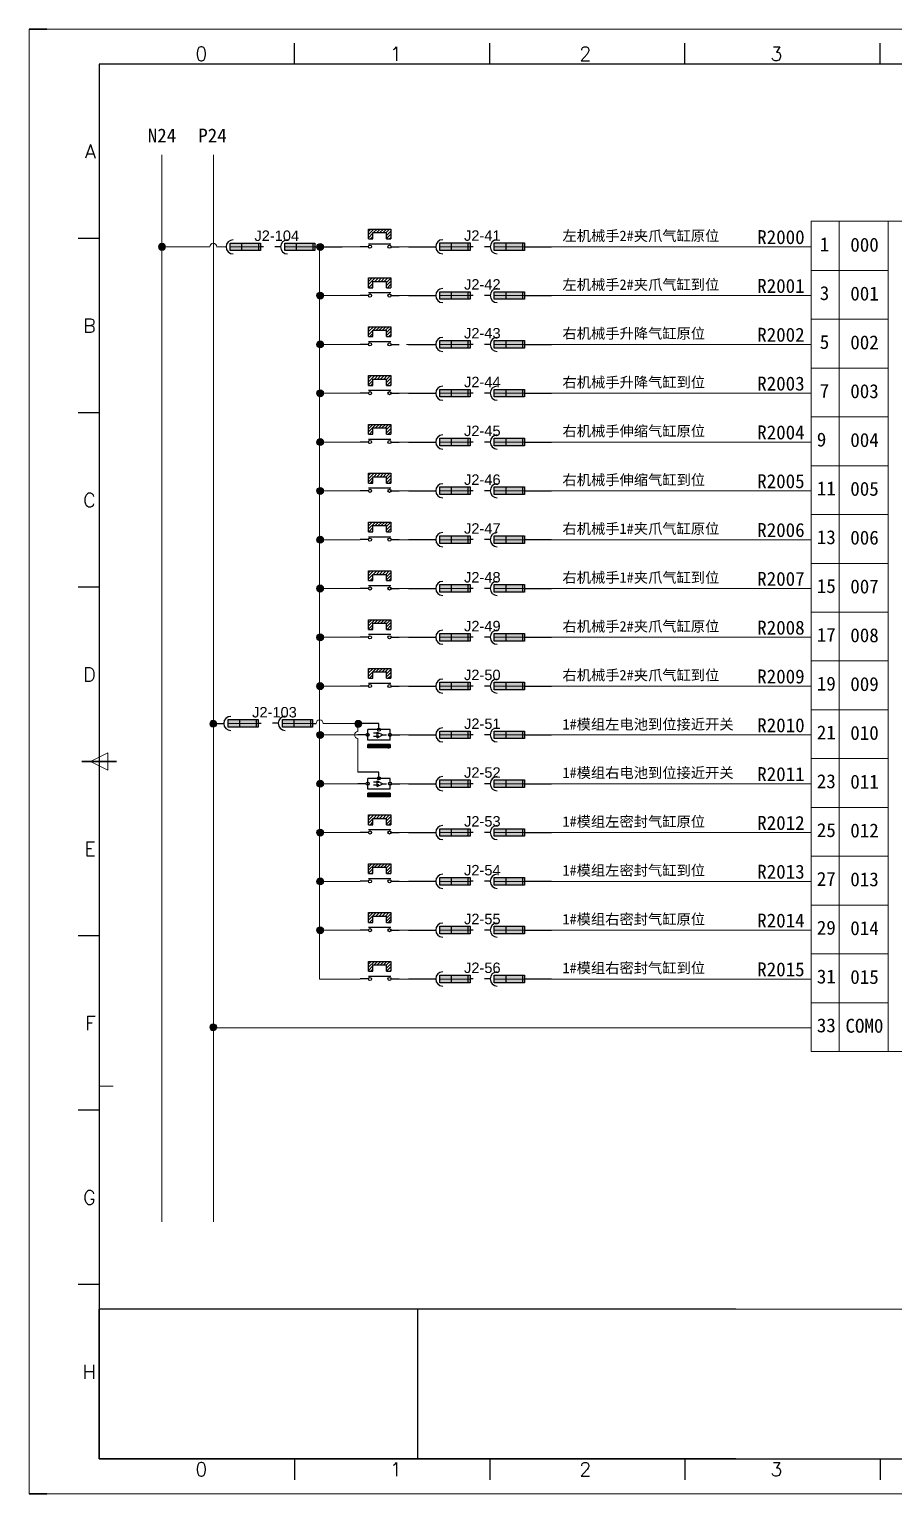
# Model space of a CAD drawing. Extents: x 2511 to 8703, y -745 to 3310.
# Drawn here: x 3831.1 to 3955.1, y -7.4 to 202.6 of the extents above; entities that cross this region are included whole.
import ezdxf
from ezdxf.enums import TextEntityAlignment as Align

# ---------------------------------------------------------------- set-up
doc = ezdxf.new("R2010")
doc.units = 0
doc.header["$MEASUREMENT"] = 0
for name, color, linetype in [('AE_BOR', 1, 'Continuous'), ('RED_1.5mm^2', 1, 'Continuous'), ('RED_14_THHN', 20, 'Continuous')]:
    doc.layers.add(name, color=color, linetype=linetype)
doc.styles.add('WD', font='romans.shx', dxfattribs={"bigfont": 'gbcbig.shx'})
doc.styles.add('样式 8', font='arial.ttf')

# ---------------------------------------------------------------- blocks, each defined once
blk = doc.blocks.new('gb_a2_a')
for p, q in [((584, 410), (25, 410)), ((25, 410), (25, 10)), ((25, 10), (584, 10))]:
    blk.add_line(p, q)
at = {"lineweight": 9, "ltscale": 0.1}
blk.add_line((25, 116.86), (29, 116.86), dxfattribs=at)
at = {"layer": 'AE_BOR', "lineweight": 30}
for p, q in [((10, 420), (4.93, 420)), ((4.93, 0), (10, 0))]:
    blk.add_line(p, q, dxfattribs=at)
at = {"layer": 'AE_BOR', "color": 1, "lineweight": 15}
for p, q in [((4.93, 420), (598.93, 420)), ((4.93, 0), (4.93, 420)), ((22.5, 210), (27.5, 212.5)), ((27.5, 207.5), (22.5, 210)), ((27.5, 212.5), (27.5, 207.5)), ((598.93, 0), (4.93, 0))]:
    blk.add_line(p, q, dxfattribs=at)
at = {"layer": 'AE_BOR'}
for p, q in [((81, 410), (81, 416)), ((137, 410), (137, 416)), ((193, 410), (193, 416)), ((249, 410), (249, 416)), ((25, 360), (19, 360)), ((25, 310), (19, 310)), ((25, 260), (19, 260)), ((25, 160), (19, 160)), ((25, 110), (19, 110)), ((25, 60), (19, 60)), ((81, 10), (81, 4)), ((137, 10), (137, 4)), ((193, 10), (193, 4)), ((249, 10), (249, 4))]:
    blk.add_line(p, q, dxfattribs=at)
at = {"layer": 'AE_BOR', "color": 2, "lineweight": 30}
blk.add_line((20, 210), (30, 210), dxfattribs=at)
at = {"layer": 'AE_BOR', "style": 'WD'}
for s, p in [('0', (54.27, 411)), ('1', (110.12, 411)), ('2', (164.42, 411)), ('3', (219.22, 411)), ('0', (54.27, 5)), ('1', (110.12, 5)), ('2', (164.42, 5)), ('3', (219.22, 5))]:
    blk.add_text(s, height=4, dxfattribs=at).set_placement(p, align=Align.CENTER)
for s, p in [('A', (24, 385)), ('B', (24, 335)), ('C', (24, 285)), ('D', (24, 235)), ('E', (24, 185)), ('F', (24, 135)), ('G', (24, 85)), ('H', (24, 35))]:
    blk.add_text(s, height=4, dxfattribs=at).set_placement(p, align=Align.MIDDLE_RIGHT)
blk = doc.blocks.new('磁性开关')
at = {"linetype": 'ByBlock'}
h = blk.add_hatch(dxfattribs=at)
h.set_pattern_fill('ANSI31', color=256, scale=0.1, style=0)
h.set_pattern_definition([(45, (0, 0), (-0.224506403, 0.224506403), [])])
h.paths.add_polyline_path([(-1908.31, -775.79), (-1908.31, -776.69), (-1907.69, -776.69), (-1907.69, -775.29), (-1910.88, -775.29), (-1910.88, -776.69), (-1910.25, -776.69), (-1910.25, -775.79)])
for p, q in [((-1910.88, -776.69), (-1910.88, -775.29)), ((-1910.88, -775.29), (-1907.69, -775.29)), ((-1910.88, -776.69), (-1910.25, -776.69)), ((-1910.25, -776.69), (-1910.25, -775.79)), ((-1910.25, -775.79), (-1908.31, -775.79)), ((-1908.31, -776.69), (-1908.31, -775.79)), ((-1908.31, -776.69), (-1907.69, -776.69)), ((-1907.69, -775.29), (-1907.69, -776.69)), ((-1910.91, -777.81), (-1912.09, -777.81)), ((-1910.88, -777.39), (-1907.69, -777.39)), ((-1907.66, -777.81), (-1906.48, -777.81))]:
    blk.add_line(p, q, dxfattribs=at)
for centre in [(-1910.68, -777.81), (-1907.88, -777.81)]:
    blk.add_circle(centre, 0.225, dxfattribs=at)
blk = doc.blocks.new('接近开关')
at = {"linetype": 'ByBlock'}
h = blk.add_hatch(dxfattribs=at)
h.set_pattern_fill('ANSI31', color=256, scale=0.01, style=0)
h.set_pattern_definition([(45, (-89.131516, -30.795668), (-0.0224506403, 0.0224506403), [])])
h.paths.add_polyline_path([(-1513.76, -1123.35), (-1513.76, -1122.85), (-1516.96, -1122.85), (-1516.96, -1123.35)])
for p, q in [((-1516.96, -1123.35), (-1516.96, -1122.85)), ((-1516.96, -1122.85), (-1513.76, -1122.85)), ((-1516.96, -1123.35), (-1513.76, -1123.35)), ((-1513.76, -1122.85), (-1513.76, -1123.35)), ((-1517.18, -1124.71), (-1518.36, -1124.71)), ((-1516.96, -1123.95), (-1513.76, -1123.95)), ((-1516.96, -1123.95), (-1516.96, -1125.47)), ((-1516.96, -1125.47), (-1513.76, -1125.47)), ((-1515.91, -1124.71), (-1516.45, -1124.71)), ((-1515.11, -1124.31), (-1515.91, -1124.71)), ((-1515.11, -1125.11), (-1515.91, -1124.71)), ((-1515.33, -1124.53), (-1515.17, -1124.53)), ((-1515.33, -1124.88), (-1515.17, -1124.88)), ((-1515.25, -1124.45), (-1515.25, -1124.61)), ((-1515.11, -1124.31), (-1515.11, -1125.11)), ((-1515.11, -1124.48), (-1514.58, -1124.48)), ((-1515.11, -1124.94), (-1514.58, -1124.94)), ((-1513.76, -1123.95), (-1513.76, -1125.47)), ((-1513.54, -1124.71), (-1512.36, -1124.71)), ((-1515.36, -1125.69), (-1515.36, -1126.36)), ((-1515.36, -1126.36), (-1512.36, -1126.36))]:
    blk.add_line(p, q, dxfattribs=at)
for centre in [(-1516.96, -1124.71), (-1515.36, -1125.47), (-1513.76, -1124.71)]:
    blk.add_circle(centre, 0.225, dxfattribs=at)

msp = doc.modelspace()

# ---------------------------------------------------------------- hatches: boundary and pattern name
at = {"lineweight": 0}
h = msp.add_hatch(color=256, dxfattribs=at)
edge = h.paths.add_edge_path()
edge.add_arc((3850.12, 171.39), 0.5, 0, 360)
h = msp.add_hatch(color=256, dxfattribs=at)
edge = h.paths.add_edge_path()
edge.add_arc((3872.8, 171.38), 0.5, 0, 360)
h = msp.add_hatch(color=256, dxfattribs=at)
edge = h.paths.add_edge_path()
edge.add_arc((3872.8, 164.39), 0.5, 0, 360)
h = msp.add_hatch(color=256, dxfattribs=at)
edge = h.paths.add_edge_path()
edge.add_arc((3872.8, 157.39), 0.5, 0, 360)
h = msp.add_hatch(color=256, dxfattribs=at)
edge = h.paths.add_edge_path()
edge.add_arc((3872.8, 150.39), 0.5, 0, 360)
h = msp.add_hatch(color=256, dxfattribs=at)
edge = h.paths.add_edge_path()
edge.add_arc((3872.8, 143.39), 0.5, 0, 360)
h = msp.add_hatch(color=256, dxfattribs=at)
edge = h.paths.add_edge_path()
edge.add_arc((3872.8, 136.39), 0.5, 0, 360)
h = msp.add_hatch(color=256, dxfattribs=at)
edge = h.paths.add_edge_path()
edge.add_arc((3872.8, 129.39), 0.5, 0, 360)
h = msp.add_hatch(color=256, dxfattribs=at)
edge = h.paths.add_edge_path()
edge.add_arc((3872.8, 122.39), 0.5, 0, 360)
h = msp.add_hatch(color=256, dxfattribs=at)
edge = h.paths.add_edge_path()
edge.add_arc((3872.8, 115.39), 0.5, 0, 360)
h = msp.add_hatch(color=256, dxfattribs=at)
edge = h.paths.add_edge_path()
edge.add_arc((3872.8, 108.39), 0.5, 0, 360)
h = msp.add_hatch(color=256, dxfattribs=at)
edge = h.paths.add_edge_path()
edge.add_arc((3857.47, 103), 0.5, 0, 360)
h = msp.add_hatch(color=256, dxfattribs=at)
edge = h.paths.add_edge_path()
edge.add_arc((3878.27, 102.98), 0.5, 0, 360)
h = msp.add_hatch(color=256, dxfattribs=at)
edge = h.paths.add_edge_path()
edge.add_arc((3872.8, 101.39), 0.5, 0, 360)
h = msp.add_hatch(color=256, dxfattribs=at)
edge = h.paths.add_edge_path()
edge.add_arc((3872.8, 94.39), 0.5, 0, 360)
h = msp.add_hatch(color=256, dxfattribs=at)
edge = h.paths.add_edge_path()
edge.add_arc((3872.8, 87.39), 0.5, 0, 360)
h = msp.add_hatch(color=256, dxfattribs=at)
edge = h.paths.add_edge_path()
edge.add_arc((3872.8, 80.39), 0.5, 0, 360)
h = msp.add_hatch(color=256, dxfattribs=at)
edge = h.paths.add_edge_path()
edge.add_arc((3872.8, 73.39), 0.5, 0, 360)
h = msp.add_hatch(color=256, dxfattribs=at)
edge = h.paths.add_edge_path()
edge.add_arc((3857.47, 59.47), 0.5, 0, 360)
at = {"layer": 'RED_1.5mm^2'}
h = msp.add_hatch(dxfattribs=at)
h.set_pattern_fill('ANGLE', color=0, scale=0.343, angle=-90)
h.set_pattern_definition([(270, (5124.159, -944.2794), (2.395855, -4e-16), [1.74244, -0.653415]), (360, (5124.159, -944.2794), (6e-16, 2.395855), [1.74244, -0.653415])])
h.paths.add_polyline_path([(3864.24, 170.84), (3864.24, 171.93), (3859.92, 171.93), (3859.92, 170.84)])
h = msp.add_hatch(color=1, dxfattribs=at)
h.dxf.hatch_style = 1
h.paths.add_polyline_path([(3864.24, 170.84), (3864.24, 171.93), (3859.92, 171.93), (3859.92, 170.84)])
h = msp.add_hatch(dxfattribs=at)
h.set_pattern_fill('ANGLE', color=0, scale=0.343, angle=-90)
h.set_pattern_definition([(270, (5131.9602, -944.2761), (2.395855, -4e-16), [1.74244, -0.653415]), (360, (5131.9602, -944.2761), (6e-16, 2.395855), [1.74244, -0.653415])])
h.paths.add_polyline_path([(3872.04, 170.84), (3872.04, 171.93), (3867.72, 171.93), (3867.72, 170.84)])
h = msp.add_hatch(color=1, dxfattribs=at)
h.dxf.hatch_style = 1
h.paths.add_polyline_path([(3872.04, 170.84), (3872.04, 171.93), (3867.72, 171.93), (3867.72, 170.84)])
h = msp.add_hatch(dxfattribs=at)
h.set_pattern_fill('ANGLE', color=0, scale=0.343, angle=-90)
h.set_pattern_definition([(270, (5154.2217, -944.259), (2.395855, -4e-16), [1.74244, -0.653415]), (360, (5154.2217, -944.259), (6e-16, 2.395855), [1.74244, -0.653415])])
h.paths.add_polyline_path([(3894.3, 170.86), (3894.3, 171.95), (3889.98, 171.95), (3889.98, 170.86)])
h = msp.add_hatch(color=1, dxfattribs=at)
h.dxf.hatch_style = 1
h.paths.add_polyline_path([(3894.3, 170.86), (3894.3, 171.95), (3889.98, 171.95), (3889.98, 170.86)])
h = msp.add_hatch(dxfattribs=at)
h.set_pattern_fill('ANGLE', color=0, scale=0.343, angle=-90)
h.set_pattern_definition([(270, (5162.023, -944.2557), (2.395855, -4e-16), [1.74244, -0.653415]), (360, (5162.023, -944.2557), (6e-16, 2.395855), [1.74244, -0.653415])])
h.paths.add_polyline_path([(3902.1, 170.86), (3902.1, 171.95), (3897.78, 171.95), (3897.78, 170.86)])
h = msp.add_hatch(color=1, dxfattribs=at)
h.dxf.hatch_style = 1
h.paths.add_polyline_path([(3902.1, 170.86), (3902.1, 171.95), (3897.78, 171.95), (3897.78, 170.86)])
h = msp.add_hatch(dxfattribs=at)
h.set_pattern_fill('ANGLE', color=0, scale=0.343, angle=-90)
h.set_pattern_definition([(270, (5154.2217, -951.259), (2.395855, -4e-16), [1.74244, -0.653415]), (360, (5154.2217, -951.259), (6e-16, 2.395855), [1.74244, -0.653415])])
h.paths.add_polyline_path([(3894.3, 163.86), (3894.3, 164.95), (3889.98, 164.95), (3889.98, 163.86)])
h = msp.add_hatch(color=1, dxfattribs=at)
h.dxf.hatch_style = 1
h.paths.add_polyline_path([(3894.3, 163.86), (3894.3, 164.95), (3889.98, 164.95), (3889.98, 163.86)])
h = msp.add_hatch(dxfattribs=at)
h.set_pattern_fill('ANGLE', color=0, scale=0.343, angle=-90)
h.set_pattern_definition([(270, (5162.023, -951.2557), (2.395855, -4e-16), [1.74244, -0.653415]), (360, (5162.023, -951.2557), (6e-16, 2.395855), [1.74244, -0.653415])])
h.paths.add_polyline_path([(3902.1, 163.86), (3902.1, 164.95), (3897.78, 164.95), (3897.78, 163.86)])
h = msp.add_hatch(color=1, dxfattribs=at)
h.dxf.hatch_style = 1
h.paths.add_polyline_path([(3902.1, 163.86), (3902.1, 164.95), (3897.78, 164.95), (3897.78, 163.86)])
h = msp.add_hatch(dxfattribs=at)
h.set_pattern_fill('ANGLE', color=0, scale=0.343, angle=-90)
h.set_pattern_definition([(270, (5154.2217, -958.259), (2.395855, -4e-16), [1.74244, -0.653415]), (360, (5154.2217, -958.259), (6e-16, 2.395855), [1.74244, -0.653415])])
h.paths.add_polyline_path([(3894.3, 156.86), (3894.3, 157.95), (3889.98, 157.95), (3889.98, 156.86)])
h = msp.add_hatch(color=1, dxfattribs=at)
h.dxf.hatch_style = 1
h.paths.add_polyline_path([(3894.3, 156.86), (3894.3, 157.95), (3889.98, 157.95), (3889.98, 156.86)])
h = msp.add_hatch(dxfattribs=at)
h.set_pattern_fill('ANGLE', color=0, scale=0.343, angle=-90)
h.set_pattern_definition([(270, (5162.023, -958.2557), (2.395855, -4e-16), [1.74244, -0.653415]), (360, (5162.023, -958.2557), (6e-16, 2.395855), [1.74244, -0.653415])])
h.paths.add_polyline_path([(3902.1, 156.86), (3902.1, 157.95), (3897.78, 157.95), (3897.78, 156.86)])
h = msp.add_hatch(color=1, dxfattribs=at)
h.dxf.hatch_style = 1
h.paths.add_polyline_path([(3902.1, 156.86), (3902.1, 157.95), (3897.78, 157.95), (3897.78, 156.86)])
h = msp.add_hatch(dxfattribs=at)
h.set_pattern_fill('ANGLE', color=0, scale=0.343, angle=-90)
h.set_pattern_definition([(270, (5154.2217, -965.259), (2.395855, -4e-16), [1.74244, -0.653415]), (360, (5154.2217, -965.259), (6e-16, 2.395855), [1.74244, -0.653415])])
h.paths.add_polyline_path([(3894.3, 149.86), (3894.3, 150.95), (3889.98, 150.95), (3889.98, 149.86)])
h = msp.add_hatch(color=1, dxfattribs=at)
h.dxf.hatch_style = 1
h.paths.add_polyline_path([(3894.3, 149.86), (3894.3, 150.95), (3889.98, 150.95), (3889.98, 149.86)])
h = msp.add_hatch(dxfattribs=at)
h.set_pattern_fill('ANGLE', color=0, scale=0.343, angle=-90)
h.set_pattern_definition([(270, (5162.023, -965.2557), (2.395855, -4e-16), [1.74244, -0.653415]), (360, (5162.023, -965.2557), (6e-16, 2.395855), [1.74244, -0.653415])])
h.paths.add_polyline_path([(3902.1, 149.86), (3902.1, 150.95), (3897.78, 150.95), (3897.78, 149.86)])
h = msp.add_hatch(color=1, dxfattribs=at)
h.dxf.hatch_style = 1
h.paths.add_polyline_path([(3902.1, 149.86), (3902.1, 150.95), (3897.78, 150.95), (3897.78, 149.86)])
h = msp.add_hatch(dxfattribs=at)
h.set_pattern_fill('ANGLE', color=0, scale=0.343, angle=-90)
h.set_pattern_definition([(270, (5154.2217, -972.259), (2.395855, -4e-16), [1.74244, -0.653415]), (360, (5154.2217, -972.259), (6e-16, 2.395855), [1.74244, -0.653415])])
h.paths.add_polyline_path([(3894.3, 142.86), (3894.3, 143.95), (3889.98, 143.95), (3889.98, 142.86)])
h = msp.add_hatch(color=1, dxfattribs=at)
h.dxf.hatch_style = 1
h.paths.add_polyline_path([(3894.3, 142.86), (3894.3, 143.95), (3889.98, 143.95), (3889.98, 142.86)])
h = msp.add_hatch(dxfattribs=at)
h.set_pattern_fill('ANGLE', color=0, scale=0.343, angle=-90)
h.set_pattern_definition([(270, (5162.023, -972.2557), (2.395855, -4e-16), [1.74244, -0.653415]), (360, (5162.023, -972.2557), (6e-16, 2.395855), [1.74244, -0.653415])])
h.paths.add_polyline_path([(3902.1, 142.86), (3902.1, 143.95), (3897.78, 143.95), (3897.78, 142.86)])
h = msp.add_hatch(color=1, dxfattribs=at)
h.dxf.hatch_style = 1
h.paths.add_polyline_path([(3902.1, 142.86), (3902.1, 143.95), (3897.78, 143.95), (3897.78, 142.86)])
h = msp.add_hatch(dxfattribs=at)
h.set_pattern_fill('ANGLE', color=0, scale=0.343, angle=-90)
h.set_pattern_definition([(270, (5154.2217, -979.259), (2.395855, -4e-16), [1.74244, -0.653415]), (360, (5154.2217, -979.259), (6e-16, 2.395855), [1.74244, -0.653415])])
h.paths.add_polyline_path([(3894.3, 135.86), (3894.3, 136.95), (3889.98, 136.95), (3889.98, 135.86)])
h = msp.add_hatch(color=1, dxfattribs=at)
h.dxf.hatch_style = 1
h.paths.add_polyline_path([(3894.3, 135.86), (3894.3, 136.95), (3889.98, 136.95), (3889.98, 135.86)])
h = msp.add_hatch(dxfattribs=at)
h.set_pattern_fill('ANGLE', color=0, scale=0.343, angle=-90)
h.set_pattern_definition([(270, (5162.023, -979.2557), (2.395855, -4e-16), [1.74244, -0.653415]), (360, (5162.023, -979.2557), (6e-16, 2.395855), [1.74244, -0.653415])])
h.paths.add_polyline_path([(3902.1, 135.86), (3902.1, 136.95), (3897.78, 136.95), (3897.78, 135.86)])
h = msp.add_hatch(color=1, dxfattribs=at)
h.dxf.hatch_style = 1
h.paths.add_polyline_path([(3902.1, 135.86), (3902.1, 136.95), (3897.78, 136.95), (3897.78, 135.86)])
h = msp.add_hatch(dxfattribs=at)
h.set_pattern_fill('ANGLE', color=0, scale=0.343, angle=-90)
h.set_pattern_definition([(270, (5154.2217, -986.259), (2.395855, -4e-16), [1.74244, -0.653415]), (360, (5154.2217, -986.259), (6e-16, 2.395855), [1.74244, -0.653415])])
h.paths.add_polyline_path([(3894.3, 128.86), (3894.3, 129.95), (3889.98, 129.95), (3889.98, 128.86)])
h = msp.add_hatch(color=1, dxfattribs=at)
h.dxf.hatch_style = 1
h.paths.add_polyline_path([(3894.3, 128.86), (3894.3, 129.95), (3889.98, 129.95), (3889.98, 128.86)])
h = msp.add_hatch(dxfattribs=at)
h.set_pattern_fill('ANGLE', color=0, scale=0.343, angle=-90)
h.set_pattern_definition([(270, (5162.023, -986.2557), (2.395855, -4e-16), [1.74244, -0.653415]), (360, (5162.023, -986.2557), (6e-16, 2.395855), [1.74244, -0.653415])])
h.paths.add_polyline_path([(3902.1, 128.86), (3902.1, 129.95), (3897.78, 129.95), (3897.78, 128.86)])
h = msp.add_hatch(color=1, dxfattribs=at)
h.dxf.hatch_style = 1
h.paths.add_polyline_path([(3902.1, 128.86), (3902.1, 129.95), (3897.78, 129.95), (3897.78, 128.86)])
h = msp.add_hatch(dxfattribs=at)
h.set_pattern_fill('ANGLE', color=0, scale=0.343, angle=-90)
h.set_pattern_definition([(270, (5154.2217, -993.259), (2.395855, -4e-16), [1.74244, -0.653415]), (360, (5154.2217, -993.259), (6e-16, 2.395855), [1.74244, -0.653415])])
h.paths.add_polyline_path([(3894.3, 121.86), (3894.3, 122.95), (3889.98, 122.95), (3889.98, 121.86)])
h = msp.add_hatch(color=1, dxfattribs=at)
h.dxf.hatch_style = 1
h.paths.add_polyline_path([(3894.3, 121.86), (3894.3, 122.95), (3889.98, 122.95), (3889.98, 121.86)])
h = msp.add_hatch(dxfattribs=at)
h.set_pattern_fill('ANGLE', color=0, scale=0.343, angle=-90)
h.set_pattern_definition([(270, (5162.023, -993.2557), (2.395855, -4e-16), [1.74244, -0.653415]), (360, (5162.023, -993.2557), (6e-16, 2.395855), [1.74244, -0.653415])])
h.paths.add_polyline_path([(3902.1, 121.86), (3902.1, 122.95), (3897.78, 122.95), (3897.78, 121.86)])
h = msp.add_hatch(color=1, dxfattribs=at)
h.dxf.hatch_style = 1
h.paths.add_polyline_path([(3902.1, 121.86), (3902.1, 122.95), (3897.78, 122.95), (3897.78, 121.86)])
h = msp.add_hatch(dxfattribs=at)
h.set_pattern_fill('ANGLE', color=0, scale=0.343, angle=-90)
h.set_pattern_definition([(270, (5154.2217, -1000.259), (2.395855, -4e-16), [1.74244, -0.653415]), (360, (5154.2217, -1000.259), (6e-16, 2.395855), [1.74244, -0.653415])])
h.paths.add_polyline_path([(3894.3, 114.86), (3894.3, 115.95), (3889.98, 115.95), (3889.98, 114.86)])
h = msp.add_hatch(color=1, dxfattribs=at)
h.dxf.hatch_style = 1
h.paths.add_polyline_path([(3894.3, 114.86), (3894.3, 115.95), (3889.98, 115.95), (3889.98, 114.86)])
h = msp.add_hatch(dxfattribs=at)
h.set_pattern_fill('ANGLE', color=0, scale=0.343, angle=-90)
h.set_pattern_definition([(270, (5162.023, -1000.2557), (2.395855, -4e-16), [1.74244, -0.653415]), (360, (5162.023, -1000.2557), (6e-16, 2.395855), [1.74244, -0.653415])])
h.paths.add_polyline_path([(3902.1, 114.86), (3902.1, 115.95), (3897.78, 115.95), (3897.78, 114.86)])
h = msp.add_hatch(color=1, dxfattribs=at)
h.dxf.hatch_style = 1
h.paths.add_polyline_path([(3902.1, 114.86), (3902.1, 115.95), (3897.78, 115.95), (3897.78, 114.86)])
h = msp.add_hatch(dxfattribs=at)
h.set_pattern_fill('ANGLE', color=0, scale=0.343, angle=-90)
h.set_pattern_definition([(270, (5154.2217, -1007.259), (2.395855, -4e-16), [1.74244, -0.653415]), (360, (5154.2217, -1007.259), (6e-16, 2.395855), [1.74244, -0.653415])])
h.paths.add_polyline_path([(3894.3, 107.86), (3894.3, 108.95), (3889.98, 108.95), (3889.98, 107.86)])
h = msp.add_hatch(color=1, dxfattribs=at)
h.dxf.hatch_style = 1
h.paths.add_polyline_path([(3894.3, 107.86), (3894.3, 108.95), (3889.98, 108.95), (3889.98, 107.86)])
h = msp.add_hatch(dxfattribs=at)
h.set_pattern_fill('ANGLE', color=0, scale=0.343, angle=-90)
h.set_pattern_definition([(270, (5162.023, -1007.2557), (2.395855, -4e-16), [1.74244, -0.653415]), (360, (5162.023, -1007.2557), (6e-16, 2.395855), [1.74244, -0.653415])])
h.paths.add_polyline_path([(3902.1, 107.86), (3902.1, 108.95), (3897.78, 108.95), (3897.78, 107.86)])
h = msp.add_hatch(color=1, dxfattribs=at)
h.dxf.hatch_style = 1
h.paths.add_polyline_path([(3902.1, 107.86), (3902.1, 108.95), (3897.78, 108.95), (3897.78, 107.86)])
h = msp.add_hatch(dxfattribs=at)
h.set_pattern_fill('ANGLE', color=0, scale=0.343, angle=-90)
h.set_pattern_definition([(270, (5123.83, -1012.6068), (2.395855, -4e-16), [1.74244, -0.653415]), (360, (5123.83, -1012.6068), (6e-16, 2.395855), [1.74244, -0.653415])])
h.paths.add_polyline_path([(3863.91, 102.51), (3863.91, 103.6), (3859.59, 103.6), (3859.59, 102.51)])
h = msp.add_hatch(color=1, dxfattribs=at)
h.dxf.hatch_style = 1
h.paths.add_polyline_path([(3863.91, 102.51), (3863.91, 103.6), (3859.59, 103.6), (3859.59, 102.51)])
h = msp.add_hatch(dxfattribs=at)
h.set_pattern_fill('ANGLE', color=0, scale=0.343, angle=-90)
h.set_pattern_definition([(270, (5131.6312, -1012.6035), (2.395855, -4e-16), [1.74244, -0.653415]), (360, (5131.6312, -1012.6035), (6e-16, 2.395855), [1.74244, -0.653415])])
h.paths.add_polyline_path([(3871.71, 102.51), (3871.71, 103.6), (3867.39, 103.6), (3867.39, 102.51)])
h = msp.add_hatch(color=1, dxfattribs=at)
h.dxf.hatch_style = 1
h.paths.add_polyline_path([(3871.71, 102.51), (3871.71, 103.6), (3867.39, 103.6), (3867.39, 102.51)])
h = msp.add_hatch(dxfattribs=at)
h.set_pattern_fill('ANGLE', color=0, scale=0.343, angle=-90)
h.set_pattern_definition([(270, (5154.2217, -1014.259), (2.395855, -4e-16), [1.74244, -0.653415]), (360, (5154.2217, -1014.259), (6e-16, 2.395855), [1.74244, -0.653415])])
h.paths.add_polyline_path([(3894.3, 100.86), (3894.3, 101.95), (3889.98, 101.95), (3889.98, 100.86)])
h = msp.add_hatch(color=1, dxfattribs=at)
h.dxf.hatch_style = 1
h.paths.add_polyline_path([(3894.3, 100.86), (3894.3, 101.95), (3889.98, 101.95), (3889.98, 100.86)])
h = msp.add_hatch(dxfattribs=at)
h.set_pattern_fill('ANGLE', color=0, scale=0.343, angle=-90)
h.set_pattern_definition([(270, (5162.023, -1014.2557), (2.395855, -4e-16), [1.74244, -0.653415]), (360, (5162.023, -1014.2557), (6e-16, 2.395855), [1.74244, -0.653415])])
h.paths.add_polyline_path([(3902.1, 100.86), (3902.1, 101.95), (3897.78, 101.95), (3897.78, 100.86)])
h = msp.add_hatch(color=1, dxfattribs=at)
h.dxf.hatch_style = 1
h.paths.add_polyline_path([(3902.1, 100.86), (3902.1, 101.95), (3897.78, 101.95), (3897.78, 100.86)])
h = msp.add_hatch(dxfattribs=at)
h.set_pattern_fill('ANGLE', color=0, scale=0.343, angle=-90)
h.set_pattern_definition([(270, (5154.2217, -1021.259), (2.395855, -4e-16), [1.74244, -0.653415]), (360, (5154.2217, -1021.259), (6e-16, 2.395855), [1.74244, -0.653415])])
h.paths.add_polyline_path([(3894.3, 93.86), (3894.3, 94.95), (3889.98, 94.95), (3889.98, 93.86)])
h = msp.add_hatch(color=1, dxfattribs=at)
h.dxf.hatch_style = 1
h.paths.add_polyline_path([(3894.3, 93.86), (3894.3, 94.95), (3889.98, 94.95), (3889.98, 93.86)])
h = msp.add_hatch(dxfattribs=at)
h.set_pattern_fill('ANGLE', color=0, scale=0.343, angle=-90)
h.set_pattern_definition([(270, (5162.023, -1021.2557), (2.395855, -4e-16), [1.74244, -0.653415]), (360, (5162.023, -1021.2557), (6e-16, 2.395855), [1.74244, -0.653415])])
h.paths.add_polyline_path([(3902.1, 93.86), (3902.1, 94.95), (3897.78, 94.95), (3897.78, 93.86)])
h = msp.add_hatch(color=1, dxfattribs=at)
h.dxf.hatch_style = 1
h.paths.add_polyline_path([(3902.1, 93.86), (3902.1, 94.95), (3897.78, 94.95), (3897.78, 93.86)])
h = msp.add_hatch(dxfattribs=at)
h.set_pattern_fill('ANGLE', color=0, scale=0.343, angle=-90)
h.set_pattern_definition([(270, (5154.2217, -1028.259), (2.395855, -4e-16), [1.74244, -0.653415]), (360, (5154.2217, -1028.259), (6e-16, 2.395855), [1.74244, -0.653415])])
h.paths.add_polyline_path([(3894.3, 86.86), (3894.3, 87.95), (3889.98, 87.95), (3889.98, 86.86)])
h = msp.add_hatch(color=1, dxfattribs=at)
h.dxf.hatch_style = 1
h.paths.add_polyline_path([(3894.3, 86.86), (3894.3, 87.95), (3889.98, 87.95), (3889.98, 86.86)])
h = msp.add_hatch(dxfattribs=at)
h.set_pattern_fill('ANGLE', color=0, scale=0.343, angle=-90)
h.set_pattern_definition([(270, (5162.023, -1028.2557), (2.395855, -4e-16), [1.74244, -0.653415]), (360, (5162.023, -1028.2557), (6e-16, 2.395855), [1.74244, -0.653415])])
h.paths.add_polyline_path([(3902.1, 86.86), (3902.1, 87.95), (3897.78, 87.95), (3897.78, 86.86)])
h = msp.add_hatch(color=1, dxfattribs=at)
h.dxf.hatch_style = 1
h.paths.add_polyline_path([(3902.1, 86.86), (3902.1, 87.95), (3897.78, 87.95), (3897.78, 86.86)])
h = msp.add_hatch(dxfattribs=at)
h.set_pattern_fill('ANGLE', color=0, scale=0.343, angle=-90)
h.set_pattern_definition([(270, (5154.2217, -1035.259), (2.395855, -4e-16), [1.74244, -0.653415]), (360, (5154.2217, -1035.259), (6e-16, 2.395855), [1.74244, -0.653415])])
h.paths.add_polyline_path([(3894.3, 79.86), (3894.3, 80.95), (3889.98, 80.95), (3889.98, 79.86)])
h = msp.add_hatch(color=1, dxfattribs=at)
h.dxf.hatch_style = 1
h.paths.add_polyline_path([(3894.3, 79.86), (3894.3, 80.95), (3889.98, 80.95), (3889.98, 79.86)])
h = msp.add_hatch(dxfattribs=at)
h.set_pattern_fill('ANGLE', color=0, scale=0.343, angle=-90)
h.set_pattern_definition([(270, (5162.023, -1035.2557), (2.395855, -4e-16), [1.74244, -0.653415]), (360, (5162.023, -1035.2557), (6e-16, 2.395855), [1.74244, -0.653415])])
h.paths.add_polyline_path([(3902.1, 79.86), (3902.1, 80.95), (3897.78, 80.95), (3897.78, 79.86)])
h = msp.add_hatch(color=1, dxfattribs=at)
h.dxf.hatch_style = 1
h.paths.add_polyline_path([(3902.1, 79.86), (3902.1, 80.95), (3897.78, 80.95), (3897.78, 79.86)])
h = msp.add_hatch(dxfattribs=at)
h.set_pattern_fill('ANGLE', color=0, scale=0.343, angle=-90)
h.set_pattern_definition([(270, (5154.2217, -1042.259), (2.395855, -4e-16), [1.74244, -0.653415]), (360, (5154.2217, -1042.259), (6e-16, 2.395855), [1.74244, -0.653415])])
h.paths.add_polyline_path([(3894.3, 72.86), (3894.3, 73.95), (3889.98, 73.95), (3889.98, 72.86)])
h = msp.add_hatch(color=1, dxfattribs=at)
h.dxf.hatch_style = 1
h.paths.add_polyline_path([(3894.3, 72.86), (3894.3, 73.95), (3889.98, 73.95), (3889.98, 72.86)])
h = msp.add_hatch(dxfattribs=at)
h.set_pattern_fill('ANGLE', color=0, scale=0.343, angle=-90)
h.set_pattern_definition([(270, (5162.023, -1042.2557), (2.395855, -4e-16), [1.74244, -0.653415]), (360, (5162.023, -1042.2557), (6e-16, 2.395855), [1.74244, -0.653415])])
h.paths.add_polyline_path([(3902.1, 72.86), (3902.1, 73.95), (3897.78, 73.95), (3897.78, 72.86)])
h = msp.add_hatch(color=1, dxfattribs=at)
h.dxf.hatch_style = 1
h.paths.add_polyline_path([(3902.1, 72.86), (3902.1, 73.95), (3897.78, 73.95), (3897.78, 72.86)])
h = msp.add_hatch(dxfattribs=at)
h.set_pattern_fill('ANGLE', color=0, scale=0.343, angle=-90)
h.set_pattern_definition([(270, (5154.2217, -1049.259), (2.395855, -4e-16), [1.74244, -0.653415]), (360, (5154.2217, -1049.259), (6e-16, 2.395855), [1.74244, -0.653415])])
h.paths.add_polyline_path([(3894.3, 65.86), (3894.3, 66.95), (3889.98, 66.95), (3889.98, 65.86)])
h = msp.add_hatch(color=1, dxfattribs=at)
h.dxf.hatch_style = 1
h.paths.add_polyline_path([(3894.3, 65.86), (3894.3, 66.95), (3889.98, 66.95), (3889.98, 65.86)])
h = msp.add_hatch(dxfattribs=at)
h.set_pattern_fill('ANGLE', color=0, scale=0.343, angle=-90)
h.set_pattern_definition([(270, (5162.023, -1049.2557), (2.395855, -4e-16), [1.74244, -0.653415]), (360, (5162.023, -1049.2557), (6e-16, 2.395855), [1.74244, -0.653415])])
h.paths.add_polyline_path([(3902.1, 65.86), (3902.1, 66.95), (3897.78, 66.95), (3897.78, 65.86)])
h = msp.add_hatch(color=1, dxfattribs=at)
h.dxf.hatch_style = 1
h.paths.add_polyline_path([(3902.1, 65.86), (3902.1, 66.95), (3897.78, 66.95), (3897.78, 65.86)])

# ---------------------------------------------------------------- linework, layer by layer
at = {"lineweight": 0}
for p, q in [((3850.12, 184.59), (3850.12, 31.55)), ((3857.5, 184.59), (3857.5, 31.55)), ((3947.24, 56), (3947.24, 175.05)), ((3954.24, 56), (3954.24, 175.05)), ((3856.98, 171.39), (3850.12, 171.39)), ((3859.31, 171.39), (3857.94, 171.39)), ((3864.24, 171.39), (3859.92, 171.39)), ((3878.54, 171.39), (3867.72, 171.39)), ((3872.73, 171.39), (3872.73, 66.39)), ((3883.53, 171.39), (3889.37, 171.39)), ((3889.98, 171.39), (3894.3, 171.39)), ((3897.78, 171.39), (3943.24, 171.39)), ((3954.24, 168), (3943.24, 168)), ((3878.54, 164.39), (3872.73, 164.39)), ((3883.14, 164.39), (3889.37, 164.39)), ((3889.98, 164.39), (3894.3, 164.39)), ((3897.78, 164.39), (3943.24, 164.39)), ((3954.24, 161), (3943.24, 161)), ((3878.54, 157.39), (3872.73, 157.39)), ((3885.17, 157.39), (3889.37, 157.39)), ((3889.98, 157.39), (3894.3, 157.39)), ((3897.78, 157.39), (3943.24, 157.39)), ((3954.24, 154), (3943.24, 154)), ((3878.54, 150.39), (3872.73, 150.39)), ((3882.97, 150.39), (3889.37, 150.39)), ((3889.98, 150.39), (3894.3, 150.39)), ((3897.78, 150.39), (3943.24, 150.39)), ((3954.24, 147), (3943.24, 147)), ((3878.54, 143.39), (3872.73, 143.39)), ((3882.97, 143.39), (3889.37, 143.39)), ((3889.98, 143.39), (3894.3, 143.39)), ((3897.78, 143.39), (3943.24, 143.39)), ((3954.24, 140), (3943.24, 140)), ((3878.54, 136.39), (3872.73, 136.39)), ((3882.97, 136.39), (3889.37, 136.39)), ((3889.98, 136.39), (3894.3, 136.39)), ((3897.78, 136.39), (3943.24, 136.39)), ((3954.24, 133), (3943.24, 133)), ((3878.54, 129.39), (3872.73, 129.39)), ((3882.97, 129.39), (3889.37, 129.39)), ((3889.98, 129.39), (3894.3, 129.39)), ((3897.78, 129.39), (3943.24, 129.39)), ((3954.24, 126), (3943.24, 126)), ((3878.54, 122.39), (3872.73, 122.39)), ((3882.97, 122.39), (3889.37, 122.39)), ((3889.98, 122.39), (3894.3, 122.39)), ((3897.78, 122.39), (3943.24, 122.39)), ((3954.24, 119), (3943.24, 119)), ((3878.54, 115.39), (3872.73, 115.39)), ((3882.97, 115.39), (3889.37, 115.39)), ((3889.98, 115.39), (3894.3, 115.39)), ((3897.78, 115.39), (3943.24, 115.39)), ((3954.24, 112), (3943.24, 112)), ((3878.54, 108.39), (3872.73, 108.39)), ((3882.97, 108.39), (3889.37, 108.39)), ((3889.98, 108.39), (3894.3, 108.39)), ((3897.78, 108.39), (3943.24, 108.39)), ((3858.98, 103.04), (3857.5, 103.04)), ((3863.91, 103.04), (3859.59, 103.04)), ((3872.23, 103.04), (3867.39, 103.04)), ((3878.23, 103.04), (3873.23, 103.04)), ((3878.23, 101.89), (3878.23, 103.04)), ((3954.24, 105), (3943.24, 105)), ((3878.54, 101.39), (3872.73, 101.39)), ((3878.23, 101.39), (3878.23, 101.39)), ((3878.23, 96.04), (3878.23, 100.89)), ((3883.05, 101.39), (3889.37, 101.39)), ((3889.98, 101.39), (3894.3, 101.39)), ((3897.78, 101.39), (3943.24, 101.39)), ((3954.24, 98), (3943.24, 98)), ((3878.54, 94.39), (3872.73, 94.39)), ((3882.97, 94.39), (3889.37, 94.39)), ((3889.98, 94.39), (3894.3, 94.39)), ((3897.78, 94.39), (3943.24, 94.39)), ((3954.24, 91), (3943.24, 91)), ((3878.54, 87.39), (3872.73, 87.39)), ((3882.97, 87.39), (3889.37, 87.39)), ((3889.98, 87.39), (3894.3, 87.39)), ((3897.78, 87.39), (3943.24, 87.39)), ((3954.24, 84), (3943.24, 84)), ((3878.54, 80.39), (3872.73, 80.39)), ((3882.97, 80.39), (3889.37, 80.39)), ((3889.98, 80.39), (3894.3, 80.39)), ((3897.78, 80.39), (3943.24, 80.39)), ((3954.24, 77), (3943.24, 77)), ((3878.54, 73.39), (3872.73, 73.39)), ((3882.97, 73.39), (3889.37, 73.39)), ((3889.98, 73.39), (3894.3, 73.39)), ((3897.78, 73.39), (3943.24, 73.39)), ((3954.24, 70), (3943.24, 70)), ((3878.54, 66.39), (3872.73, 66.39)), ((3882.97, 66.39), (3889.37, 66.39)), ((3889.98, 66.39), (3894.3, 66.39)), ((3897.78, 66.39), (3943.24, 66.39)), ((3954.24, 63), (3943.24, 63)), ((3857.5, 59.39), (3943.24, 59.39)), ((3947.24, 56), (3954.24, 56))]:
    msp.add_line(p, q, dxfattribs=at)
at = {"color": 1}
for p, q in [((3864.69, 171.38), (3864.24, 171.38)), ((3867.11, 171.38), (3866.28, 171.38)), ((3894.75, 171.4), (3894.3, 171.4)), ((3897.17, 171.4), (3896.35, 171.4)), ((3894.75, 164.4), (3894.3, 164.4)), ((3897.17, 164.4), (3896.35, 164.4)), ((3894.75, 157.4), (3894.3, 157.4)), ((3897.17, 157.4), (3896.35, 157.4)), ((3894.75, 150.4), (3894.3, 150.4)), ((3897.17, 150.4), (3896.35, 150.4)), ((3894.75, 143.4), (3894.3, 143.4)), ((3897.17, 143.4), (3896.35, 143.4)), ((3894.75, 136.4), (3894.3, 136.4)), ((3897.17, 136.4), (3896.35, 136.4)), ((3894.75, 129.4), (3894.3, 129.4)), ((3897.17, 129.4), (3896.35, 129.4)), ((3894.75, 122.4), (3894.3, 122.4)), ((3897.17, 122.4), (3896.35, 122.4)), ((3894.75, 115.4), (3894.3, 115.4)), ((3897.17, 115.4), (3896.35, 115.4)), ((3894.75, 108.4), (3894.3, 108.4)), ((3897.17, 108.4), (3896.35, 108.4)), ((3864.36, 103.05), (3863.91, 103.05)), ((3866.78, 103.06), (3865.95, 103.06)), ((3894.75, 101.4), (3894.3, 101.4)), ((3897.17, 101.4), (3896.35, 101.4)), ((3894.75, 94.4), (3894.3, 94.4)), ((3897.17, 94.4), (3896.35, 94.4)), ((3894.75, 87.4), (3894.3, 87.4)), ((3897.17, 87.4), (3896.35, 87.4)), ((3894.75, 80.4), (3894.3, 80.4)), ((3897.17, 80.4), (3896.35, 80.4)), ((3894.75, 73.4), (3894.3, 73.4)), ((3897.17, 73.4), (3896.35, 73.4)), ((3894.75, 66.4), (3894.3, 66.4)), ((3897.17, 66.4), (3896.35, 66.4))]:
    msp.add_line(p, q, dxfattribs=at)
at = {"color": 0, "ltscale": 2}
for p, q in [((3841.12, -2.42), (3841.12, 19.03)), ((3932.43, 19.03), (3841.12, 19.03)), ((3932.43, -2.42), (3841.12, -2.42))]:
    msp.add_line(p, q, dxfattribs=at)
at = {"color": 0}
msp.add_line((3886.78, 19.03), (3886.78, -2.42), dxfattribs=at)
at = {"lineweight": 9, "ltscale": 0.1}
for p, q in [((3932.43, 19.03), (3961.89, 19.03)), ((3932.43, -2.42), (3961.89, -2.42))]:
    msp.add_line(p, q, dxfattribs=at)
at = {"lineweight": 0}
msp.add_lwpolyline([(4013.2, 56), (3943.24, 56), (3943.24, 175.05), (4013.2, 175.05)], close=True, dxfattribs=at)
at = {"color": 1}
for points in [[(3864.24, 171.93), (3864.24, 170.84), (3859.92, 170.84), (3859.92, 171.93)], [(3872.04, 171.93), (3872.04, 170.84), (3867.72, 170.84), (3867.72, 171.93)], [(3894.3, 171.95), (3894.3, 170.86), (3889.98, 170.86), (3889.98, 171.95)], [(3902.1, 171.95), (3902.1, 170.86), (3897.78, 170.86), (3897.78, 171.95)], [(3894.3, 164.95), (3894.3, 163.86), (3889.98, 163.86), (3889.98, 164.95)], [(3902.1, 164.95), (3902.1, 163.86), (3897.78, 163.86), (3897.78, 164.95)], [(3894.3, 157.95), (3894.3, 156.86), (3889.98, 156.86), (3889.98, 157.95)], [(3902.1, 157.95), (3902.1, 156.86), (3897.78, 156.86), (3897.78, 157.95)], [(3894.3, 150.95), (3894.3, 149.86), (3889.98, 149.86), (3889.98, 150.95)], [(3902.1, 150.95), (3902.1, 149.86), (3897.78, 149.86), (3897.78, 150.95)], [(3894.3, 143.95), (3894.3, 142.86), (3889.98, 142.86), (3889.98, 143.95)], [(3902.1, 143.95), (3902.1, 142.86), (3897.78, 142.86), (3897.78, 143.95)], [(3894.3, 136.95), (3894.3, 135.86), (3889.98, 135.86), (3889.98, 136.95)], [(3902.1, 136.95), (3902.1, 135.86), (3897.78, 135.86), (3897.78, 136.95)], [(3894.3, 129.95), (3894.3, 128.86), (3889.98, 128.86), (3889.98, 129.95)], [(3902.1, 129.95), (3902.1, 128.86), (3897.78, 128.86), (3897.78, 129.95)], [(3894.3, 122.95), (3894.3, 121.86), (3889.98, 121.86), (3889.98, 122.95)], [(3902.1, 122.95), (3902.1, 121.86), (3897.78, 121.86), (3897.78, 122.95)], [(3894.3, 115.95), (3894.3, 114.86), (3889.98, 114.86), (3889.98, 115.95)], [(3902.1, 115.95), (3902.1, 114.86), (3897.78, 114.86), (3897.78, 115.95)], [(3894.3, 108.95), (3894.3, 107.86), (3889.98, 107.86), (3889.98, 108.95)], [(3902.1, 108.95), (3902.1, 107.86), (3897.78, 107.86), (3897.78, 108.95)], [(3863.91, 103.6), (3863.91, 102.51), (3859.59, 102.51), (3859.59, 103.6)], [(3871.71, 103.6), (3871.71, 102.51), (3867.39, 102.51), (3867.39, 103.6)], [(3894.3, 101.95), (3894.3, 100.86), (3889.98, 100.86), (3889.98, 101.95)], [(3902.1, 101.95), (3902.1, 100.86), (3897.78, 100.86), (3897.78, 101.95)], [(3894.3, 94.95), (3894.3, 93.86), (3889.98, 93.86), (3889.98, 94.95)], [(3902.1, 94.95), (3902.1, 93.86), (3897.78, 93.86), (3897.78, 94.95)], [(3894.3, 87.95), (3894.3, 86.86), (3889.98, 86.86), (3889.98, 87.95)], [(3902.1, 87.95), (3902.1, 86.86), (3897.78, 86.86), (3897.78, 87.95)], [(3894.3, 80.95), (3894.3, 79.86), (3889.98, 79.86), (3889.98, 80.95)], [(3902.1, 80.95), (3902.1, 79.86), (3897.78, 79.86), (3897.78, 80.95)], [(3894.3, 73.95), (3894.3, 72.86), (3889.98, 72.86), (3889.98, 73.95)], [(3902.1, 73.95), (3902.1, 72.86), (3897.78, 72.86), (3897.78, 73.95)], [(3894.3, 66.95), (3894.3, 65.86), (3889.98, 65.86), (3889.98, 66.95)], [(3902.1, 66.95), (3902.1, 65.86), (3897.78, 65.86), (3897.78, 66.95)]]:
    msp.add_lwpolyline(points, close=True, dxfattribs=at)
at = {"lineweight": 0}
for centre in [(3850.12, 171.39), (3872.8, 171.38), (3872.8, 164.39), (3872.8, 157.39), (3872.8, 150.39), (3872.8, 143.39), (3872.8, 136.39), (3872.8, 129.39), (3872.8, 122.39), (3872.8, 115.39), (3872.8, 108.39), (3857.47, 103), (3878.27, 102.98), (3872.8, 101.39), (3872.8, 94.39), (3872.8, 87.39), (3872.8, 80.39), (3872.8, 73.39), (3857.47, 59.47)]:
    msp.add_circle(centre, 0.5, dxfattribs=at)
at = {"color": 1}
for centre in [(3860.32, 171.38), (3868.12, 171.38), (3890.38, 171.4), (3898.19, 171.4), (3890.38, 164.4), (3898.19, 164.4), (3890.38, 157.4), (3898.19, 157.4), (3890.38, 150.4), (3898.19, 150.4), (3890.38, 143.4), (3898.19, 143.4), (3890.38, 136.4), (3898.19, 136.4), (3890.38, 129.4), (3898.19, 129.4), (3890.38, 122.4), (3898.19, 122.4), (3890.38, 115.4), (3898.19, 115.4), (3890.38, 108.4), (3898.19, 108.4), (3859.99, 103.05), (3867.79, 103.06), (3890.38, 101.4), (3898.19, 101.4), (3890.38, 94.4), (3898.19, 94.4), (3890.38, 87.4), (3898.19, 87.4), (3890.38, 80.4), (3898.19, 80.4), (3890.38, 73.4), (3898.19, 73.4), (3890.38, 66.4), (3898.19, 66.4)]:
    msp.add_arc(centre, 1.01, 90, 270, dxfattribs=at)
at = {"lineweight": 0}
for centre, start, end in [((3857.48, 171.39), 0, 180), ((3872.73, 103.04), 0, 180), ((3878.23, 101.39), 90, 270)]:
    msp.add_arc(centre, 0.5, start, end, dxfattribs=at)
at = {"layer": 'RED_14_THHN', "color": 1}
for p, q in [((3872.04, 171.38), (3875.94, 171.38)), ((3885.47, 171.4), (3889.37, 171.4)), ((3902.1, 171.4), (3906, 171.4)), ((3885.47, 164.4), (3889.37, 164.4)), ((3902.1, 164.4), (3906, 164.4)), ((3885.47, 157.4), (3889.37, 157.4)), ((3902.1, 157.4), (3906, 157.4)), ((3885.47, 150.4), (3889.37, 150.4)), ((3902.1, 150.4), (3906, 150.4)), ((3885.47, 143.4), (3889.37, 143.4)), ((3902.1, 143.4), (3906, 143.4)), ((3885.47, 136.4), (3889.37, 136.4)), ((3902.1, 136.4), (3906, 136.4)), ((3885.47, 129.4), (3889.37, 129.4)), ((3902.1, 129.4), (3906, 129.4)), ((3885.47, 122.4), (3889.37, 122.4)), ((3902.1, 122.4), (3906, 122.4)), ((3885.47, 115.4), (3889.37, 115.4)), ((3902.1, 115.4), (3906, 115.4)), ((3885.47, 108.4), (3889.37, 108.4)), ((3902.1, 108.4), (3906, 108.4)), ((3857.96, 103.05), (3858.98, 103.05)), ((3871.71, 103.05), (3872.23, 103.05)), ((3885.47, 101.4), (3889.37, 101.4)), ((3902.1, 101.4), (3906, 101.4)), ((3885.47, 94.4), (3889.37, 94.4)), ((3902.1, 94.4), (3906, 94.4)), ((3885.47, 87.4), (3889.37, 87.4)), ((3902.1, 87.4), (3906, 87.4)), ((3885.47, 80.4), (3889.37, 80.4)), ((3902.1, 80.4), (3906, 80.4)), ((3885.47, 73.4), (3889.37, 73.4)), ((3902.1, 73.4), (3906, 73.4)), ((3885.47, 66.4), (3889.37, 66.4)), ((3902.1, 66.4), (3906, 66.4))]:
    msp.add_line(p, q, dxfattribs=at)

# ---------------------------------------------------------------- block references
at = {"xscale": 0.5, "yscale": 0.5, "zscale": 0.5}
msp.add_blockref('gb_a2_a', (3828.62, -7.42), dxfattribs=at)
at = {"linetype": 'ByBlock'}
for p in [(5790.63, 949.21), (5790.63, 942.21), (5790.63, 935.21), (5790.63, 928.21), (5790.63, 921.21), (5790.63, 914.21), (5790.63, 907.21), (5790.63, 900.21), (5790.63, 893.21), (5790.63, 886.21), (5790.63, 865.21), (5790.63, 858.21), (5790.63, 851.21), (5790.63, 844.21)]:
    msp.add_blockref('磁性开关', p, dxfattribs=at)
at = {"linetype": 'ByBlock', "rotation": 180}
for p in [(2365.87, -1023.31), (2365.87, -1030.31)]:
    msp.add_blockref('接近开关', p, dxfattribs=at)

# ---------------------------------------------------------------- texts
at = {"lineweight": 0, "attachment_point": 1}
for s, insert, char_height, width in [('{\\fSimSun|b0|i0|c134|p2;N24}', (3848.08, 188.35), 2, 14.6941), ('{\\fSimSun|b0|i0|c134|p2;P24}', (3855.32, 188.35), 2, 14.6941), ('{\\fSimSun|b0|i0|c134|p2;左机械手2#夹爪气缸原位}', (3907.55, 173.72), 1.5, 24.2309), ('{\\fSimSun|b0|i0|c134|p2;R2000}', (3935.48, 173.78), 2, 2.4162), ('{\\fSimSun|b0|i0|c134|p2;1}', (3944.45, 172.75), 2, 2.4162), ('{\\fSimSun|b0|i0|c134|p2;000}', (3948.83, 172.69), 2, 2.4162), ('{\\fSimSun|b0|i0|c134|p2;左机械手2#夹爪气缸到位}', (3907.55, 166.72), 1.5, 24.2309), ('{\\fSimSun|b0|i0|c134|p2;R2001}', (3935.48, 166.78), 2, 2.4162), ('{\\fSimSun|b0|i0|c134|p2;3}', (3944.45, 165.75), 2, 2.4162), ('{\\fSimSun|b0|i0|c134|p2;001}', (3948.83, 165.69), 2, 2.4162), ('{\\fSimSun|b0|i0|c134|p2;右机械手升降气缸原位}', (3907.55, 159.72), 1.5, 24.2309), ('{\\fSimSun|b0|i0|c134|p2;R2002}', (3935.48, 159.78), 2, 2.4162), ('{\\fSimSun|b0|i0|c134|p2;5}', (3944.45, 158.75), 2, 2.4162), ('{\\fSimSun|b0|i0|c134|p2;002}', (3948.83, 158.69), 2, 2.4162), ('{\\fSimSun|b0|i0|c134|p2;右机械手升降气缸到位}', (3907.55, 152.72), 1.5, 24.2309), ('{\\fSimSun|b0|i0|c134|p2;R2003}', (3935.48, 152.78), 2, 2.4162), ('{\\fSimSun|b0|i0|c134|p2;7}', (3944.45, 151.75), 2, 2.4162), ('{\\fSimSun|b0|i0|c134|p2;003}', (3948.83, 151.69), 2, 2.4162), ('{\\fSimSun|b0|i0|c134|p2;右机械手伸缩气缸原位}', (3907.55, 145.72), 1.5, 24.2309), ('{\\fSimSun|b0|i0|c134|p2;R2004}', (3935.48, 145.78), 2, 2.4162), ('{\\fSimSun|b0|i0|c134|p2;9}', (3944.03, 144.75), 2, 2.4162), ('{\\fSimSun|b0|i0|c134|p2;004}', (3948.83, 144.69), 2, 2.4162), ('{\\fSimSun|b0|i0|c134|p2;右机械手伸缩气缸到位}', (3907.55, 138.72), 1.5, 24.2309), ('{\\fSimSun|b0|i0|c134|p2;R2005}', (3935.48, 138.78), 2, 2.4162), ('{\\fSimSun|b0|i0|c134|p2;11}', (3944.03, 137.75), 2, 2.4162), ('{\\fSimSun|b0|i0|c134|p2;005}', (3948.83, 137.69), 2, 2.4162), ('{\\fSimSun|b0|i0|c134|p2;右机械手1#夹爪气缸原位}', (3907.55, 131.72), 1.5, 24.2309), ('{\\fSimSun|b0|i0|c134|p2;R2006}', (3935.48, 131.78), 2, 2.4162), ('{\\fSimSun|b0|i0|c134|p2;13}', (3944.03, 130.75), 2, 2.4162), ('{\\fSimSun|b0|i0|c134|p2;006}', (3948.83, 130.69), 2, 2.4162), ('{\\fSimSun|b0|i0|c134|p2;右机械手1#夹爪气缸到位}', (3907.55, 124.72), 1.5, 24.2309), ('{\\fSimSun|b0|i0|c134|p2;R2007}', (3935.48, 124.78), 2, 2.4162), ('{\\fSimSun|b0|i0|c134|p2;15}', (3944.03, 123.75), 2, 2.4162), ('{\\fSimSun|b0|i0|c134|p2;007}', (3948.83, 123.69), 2, 2.4162), ('{\\fSimSun|b0|i0|c134|p2;右机械手2#夹爪气缸原位}', (3907.55, 117.72), 1.5, 24.2309), ('{\\fSimSun|b0|i0|c134|p2;R2008}', (3935.48, 117.78), 2, 2.4162), ('{\\fSimSun|b0|i0|c134|p2;17}', (3944.03, 116.75), 2, 2.4162), ('{\\fSimSun|b0|i0|c134|p2;008}', (3948.83, 116.69), 2, 2.4162), ('{\\fSimSun|b0|i0|c134|p2;右机械手2#夹爪气缸到位}', (3907.55, 110.72), 1.5, 24.2309), ('{\\fSimSun|b0|i0|c134|p2;R2009}', (3935.48, 110.78), 2, 2.4162), ('{\\fSimSun|b0|i0|c134|p2;19}', (3944.03, 109.75), 2, 2.4162), ('{\\fSimSun|b0|i0|c134|p2;009}', (3948.83, 109.69), 2, 2.4162), ('{\\fSimSun|b0|i0|c134|p2;1#模组左电池到位接近开关}', (3907.55, 103.67), 1.5, 29.1416), ('{\\fSimSun|b0|i0|c134|p2;R2010}', (3935.48, 103.78), 2, 2.4162), ('{\\fSimSun|b0|i0|c134|p2;21}', (3944.03, 102.75), 2, 2.4162), ('{\\fSimSun|b0|i0|c134|p2;010}', (3948.83, 102.69), 2, 2.4162), ('{\\fSimSun|b0|i0|c134|p2;1#模组右电池到位接近开关}', (3907.55, 96.72), 1.5, 28.5503), ('{\\fSimSun|b0|i0|c134|p2;R2011}', (3935.48, 96.78), 2, 2.4162), ('{\\fSimSun|b0|i0|c134|p2;23}', (3944.03, 95.75), 2, 2.4162), ('{\\fSimSun|b0|i0|c134|p2;011}', (3948.83, 95.69), 2, 2.4162), ('{\\fSimSun|b0|i0|c134|p2;1#模组左密封气缸原位}', (3907.55, 89.72), 1.5, 24.2309), ('{\\fSimSun|b0|i0|c134|p2;R2012}', (3935.48, 89.78), 2, 2.4162), ('{\\fSimSun|b0|i0|c134|p2;25}', (3944.03, 88.75), 2, 2.4162), ('{\\fSimSun|b0|i0|c134|p2;012}', (3948.83, 88.69), 2, 2.4162), ('{\\fSimSun|b0|i0|c134|p2;1#模组左密封气缸到位}', (3907.55, 82.72), 1.5, 24.2309), ('{\\fSimSun|b0|i0|c134|p2;R2013}', (3935.48, 82.78), 2, 2.4162), ('{\\fSimSun|b0|i0|c134|p2;27}', (3944.03, 81.75), 2, 2.4162), ('{\\fSimSun|b0|i0|c134|p2;013}', (3948.83, 81.69), 2, 2.4162), ('{\\fSimSun|b0|i0|c134|p2;1#模组右密封气缸原位}', (3907.55, 75.72), 1.5, 24.2309), ('{\\fSimSun|b0|i0|c134|p2;R2014}', (3935.48, 75.78), 2, 2.4162), ('{\\fSimSun|b0|i0|c134|p2;29}', (3944.03, 74.75), 2, 2.4162), ('{\\fSimSun|b0|i0|c134|p2;014}', (3948.83, 74.69), 2, 2.4162), ('{\\fSimSun|b0|i0|c134|p2;1#模组右密封气缸到位}', (3907.55, 68.72), 1.5, 24.2309), ('{\\fSimSun|b0|i0|c134|p2;R2015}', (3935.48, 68.78), 2, 2.4162), ('{\\fSimSun|b0|i0|c134|p2;31}', (3944.03, 67.75), 2, 2.4162), ('{\\fSimSun|b0|i0|c134|p2;015}', (3948.83, 67.69), 2, 2.4162), ('{\\fSimSun|b0|i0|c134|p2;33}', (3944.03, 60.75), 2, 2.4162), ('{\\fSimSun|b0|i0|c134|p2;COM0}', (3948.14, 60.69), 2, 2.4162)]:
    msp.add_mtext(s, dxfattribs=dict(at, insert=insert, char_height=char_height, width=width))
at = {"color": 2, "char_height": 1.5, "attachment_point": 1, "style": '样式 8'}
for s, insert in [('J2-104', (3863.38, 173.73)), ('J2-41', (3893.44, 173.75)), ('J2-42', (3893.44, 166.75)), ('J2-43', (3893.44, 159.75)), ('J2-44', (3893.44, 152.75)), ('J2-45', (3893.44, 145.75)), ('J2-46', (3893.44, 138.75)), ('J2-47', (3893.44, 131.75)), ('J2-48', (3893.44, 124.75)), ('J2-49', (3893.44, 117.75)), ('J2-50', (3893.44, 110.75)), ('J2-103', (3863.05, 105.4)), ('J2-51', (3893.44, 103.75)), ('J2-52', (3893.44, 96.75)), ('J2-53', (3893.44, 89.75)), ('J2-54', (3893.44, 82.75)), ('J2-55', (3893.44, 75.75)), ('J2-56', (3893.44, 68.75))]:
    msp.add_mtext_dynamic_manual_height_columns(s, width=11.5248, gutter_width=12.5, heights=[0], dxfattribs=dict(at, insert=insert))

doc.saveas('drawing.dxf')
